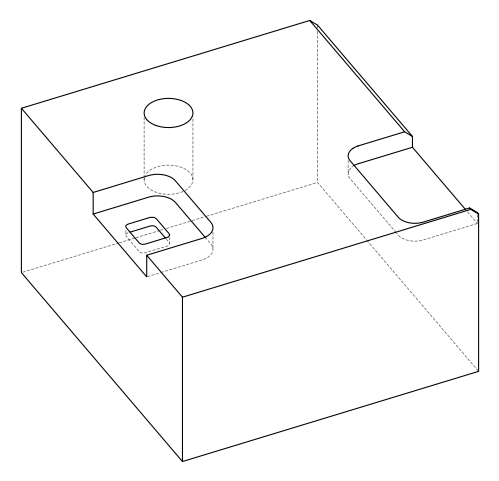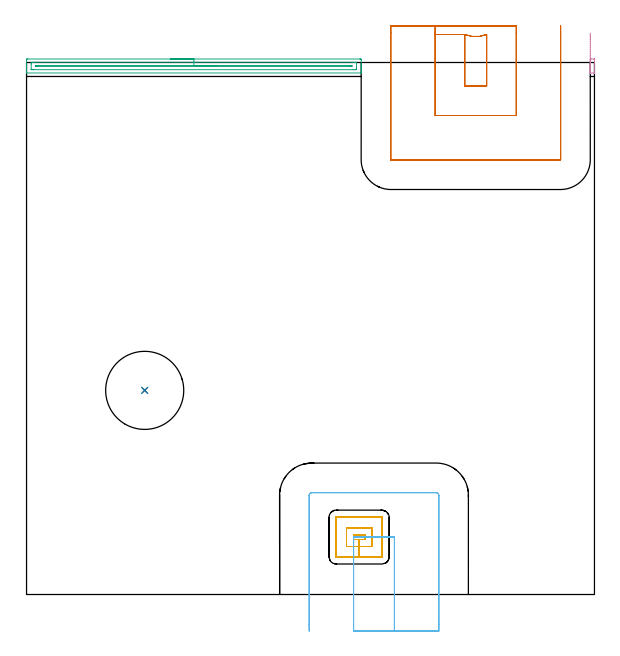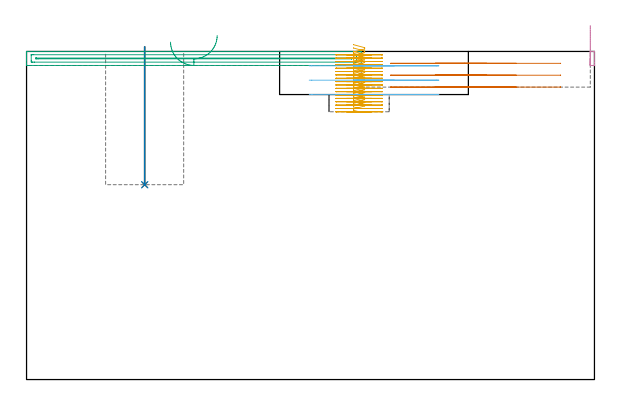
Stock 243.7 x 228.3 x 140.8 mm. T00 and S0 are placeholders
(PLAN: 7 operations, 4 tool changes, 15.6 min)
(1 INDEXABLE_INSERT_DRILL_BLIND_HOLE_FROM_SOLID | STEP1POCKET | NXT0302_014 | 0.24 min | 20663 mm3)
(2 DRILL_TO_ENLARGE_BLIND_HOLE | STEP1POCKET | UGT0301_383 | 0.24 min | 29737 mm3)
(3 AREA_MILL | FG_CHAMFER_SURFACE | UGT0205_001 | 3.6 min | 2657 mm3)
(4 AREA_MILL_1 | FG_CHAMFER_SURFACE_1 | UGT0205_001 | 0.21 min | 101 mm3)
(5 MILL_RECTANGULAR_POCKET | POCKET_RECTANGULAR_STRAIGHT | UGT0201_014 | Follow Part, ap 1.5, ae 75% | 6.07 min | 15230 mm3)
(6 MILL_SLOT | SLOT_PARTIAL_RECTANGULAR | UGT0201_109 | Follow Part, ap 6.35, ae 75% | 2.15 min | 72130 mm3)
(7 MILL_SLOT_1 | SLOT_PARTIAL_RECTANGULAR_1 | UGT0201_109 | Follow Part, ap 6.35, ae 75% | 3.06 min | 80753 mm3)
(TOOL NXT0302_014 | Index. Insert Drill 21.5mm [880-D2150L25-03] | D21.5 PA176 FL65 Z2)
(TOOL UGT0301_383 | Twist Drill Flat Bottom 33.5 mm | D33.5 PA180 FL175 Z2)
(TOOL UGT0205_001 | Chamfer Mill 20 x 3 x 45 deg. | D20 FL50 Z2)
(TOOL UGT0201_014 | End mill 6 mm | D6 FL24 Z4)
(TOOL UGT0201_109 | End Mill 25.4 mm | D25.4 FL25 Z2)
(OP 1 INDEXABLE_INSERT_DRILL_BLIND_HOLE_FROM_SOLID)
G17 G21 G94 G90
T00 M6
G54
G17 G0 G90 X50.7 Y87.6 S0 M3
G43 Z150.8 H1
G94 G81 G98 Z83.6 F250. R142.8
G80
M5
M2
(OP 2 DRILL_TO_ENLARGE_BLIND_HOLE)
G17 G21 G94 G90
T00 M6
G54
G17 G0 G90 X50.7 Y87.6 S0 M3
G43 Z150.8 H0
G94 G81 G98 Z83.6 F250. R142.8
G80
M5
M2
(OP 3 AREA_MILL)
G17 G21 G94 G90
T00 M6
G54
G17 G0 G90 X61.8 Y229.8 S1061 M3
G43 Z150.8 H0
Z144.8
G94 G1 X61.838 Z143.928 F250.
X61.952 Z143.064
X62.141 Z142.212
X62.403 Z141.38
X62.737 Z140.574
X63.14 Z139.8
X63.608 Z139.064
X64.14 Z138.372
X64.729 Z137.729
X65.372 Z137.14
X66.064 Z136.608
X66.8 Z136.14
X67.574 Z135.737
X68.38 Z135.403
X69.212 Z135.141
X70.064 Z134.952
X70.928 Z134.838
X71.8 Z134.8
X143.025 Y229.799 Z134.801
X143.399 Y229.796
X143.59 Y229.791 Z134.804
X143.6 Y229.427 Z135.168
Y227.676 Z136.918
Y227.056 Z137.541
Y226.8 Z137.797
Y226.18 Z138.416
Y225.924 Z138.672
Y225.412 Z139.187
Y224.685 Z139.914
Y224.018 Z140.581
X143.598 Y223.907 Z140.685
X143.59 Y223.802 Z140.789
X143.47 Y223.8 Z140.8
X0.13
X0.01 Y223.802 Z140.789
X0.002 Y223.907 Z140.685
X0. Y224.018 Z140.581
Y224.685 Z139.914
Y225.412 Z139.187
Y225.924 Z138.672
Y226.18 Z138.416
Y226.8 Z137.797
Y227.056 Z137.541
Y227.676 Z136.918
Y229.118 Z135.478
X0.004 Y229.427 Z135.168
X0.01 Y229.791 Z134.804
X0.201 Y229.796 Z134.801
X0.575 Y229.8 Z134.8
X71.8
Y228.386 Z136.214
X140.522
X141.244 Y228.385 Z136.215
X141.415 Y228.383 Z136.217
X141.569 Y228.379 Z136.221
X141.591 Y228.371 Z136.229
X141.595 Y228.353 Z136.247
X141.597 Y228.332 Z136.268
X141.6 Y228.202 Z136.398
X141.599 Y225.924 Z138.676
X141.597 Y225.577 Z139.023
X141.59 Y225.231 Z139.369
X141.244 Y225.22 Z139.38
X141.073 Y225.217 Z139.383
X140.354 Y225.214 Z139.386
X140.185
X3.078
X2.356 Y225.216 Z139.384
X2.185 Y225.217 Z139.383
X2.031 Y225.221 Z139.379
X2.009 Y225.229 Z139.371
X2.005 Y225.247 Z139.353
X2.003 Y225.268 Z139.332
X2. Y225.398 Z139.202
X2.001 Y227.676 Z136.924
X2.003 Y228.023 Z136.577
X2.01 Y228.369 Z136.231
X2.356 Y228.38 Z136.22
X2.527 Y228.383 Z136.217
X3.246 Y228.386 Z136.214
X3.415
X71.8
Y226.972 Z137.628
X139.463 Y226.971 Z137.629
X139.521 Y226.97 Z137.63
X139.567 Y226.967 Z137.633
X139.589 Y226.965 Z137.635
X139.592 Y226.934 Z137.666
X139.595 Y226.8 Z137.8
X139.593 Y226.673 Z137.927
X139.585 Y226.635 Z137.965
X139.55 Y226.633 Z137.967
X139.463 Y226.631 Z137.969
X138.747 Y226.629 Z137.971
X138.573 Y226.628 Z137.972
X4.137 Y226.629 Z137.971
X4.079 Y226.63 Z137.97
X4.033 Y226.633 Z137.967
X4.011 Y226.635 Z137.965
X4.008 Y226.666 Z137.934
X4.005 Y226.8 Z137.8
X4.007 Y226.927 Z137.673
X4.015 Y226.965 Z137.635
X4.05 Y226.967 Z137.633
X4.137 Y226.969 Z137.631
X4.853 Y226.971 Z137.629
X5.027 Y226.972 Z137.628
X71.8
X72.672 Z137.666
X73.536 Z137.78
X74.388 Z137.969
X75.22 Z138.232
X76.026 Z138.565
X76.8 Z138.968
X77.536 Z139.437
X78.228 Z139.968
X78.871 Z140.557
X79.46 Z141.201
X79.992 Z141.893
X80.46 Z142.628
X80.863 Z143.402
X81.197 Z144.208
X81.459 Z145.04
X81.648 Z145.892
X81.762 Z146.757
X81.8 Z147.628
G0 Z150.8
M5
M2
(OP 4 AREA_MILL_1)
G17 G21 G94 G90
T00 M6
G54
G17 G0 G90 X241.9 Y226.799 S1061 M3
G43 Z151.941 H0
G94 G1 Y226.21 Z151.298 F250.
Y225.679 Z150.606
Y225.21 Z149.87
Y224.807 Z149.096
Y224.474 Z148.29
Y224.211 Z147.458
Y224.022 Z146.607
Y223.909 Z145.742
Y223.871 Z144.87
Y223.909 Z143.999
Y224.023 Z143.134
Y224.212 Z142.282
Y224.474 Z141.45
Y224.808 Z140.644
Y225.211 Z139.87
Y225.679 Z139.135
Y226.211 Z138.442
Y226.8 Z137.799
Y228.587 Z136.012
X241.905 Y229.427 Z135.166
X241.909 Y229.79 Z134.804
X241.99 Y229.793 Z134.802
X242.359 Y229.8 Z134.8
X243.241
X243.685 Y229.797 Z134.797
X243.698 Y229.795 Z134.799
X243.699 Z134.8
X243.7 Y229.784 Z134.81
Y229.427 Z135.166
Y228.587 Z136.012
Y223.83 Z140.769
X243.697 Y223.825 Z140.774
X243.695 Y223.821 Z140.778
X243.683 Y223.816 Z140.784
X243.669 Y223.811 Z140.789
X243.644 Y223.806 Z140.794
X243.241 Y223.8 Z140.8
X241.918
X241.91 Y223.805 Z140.794
X241.9 Y223.83 Z140.769
Y226.8 Z137.799
Y227.443 Z137.21
Y228.135 Z136.679
Y228.871 Z136.21
Y229.645 Z135.807
Y230.451 Z135.474
Y231.283 Z135.211
Y232.135 Z135.023
Y233. Z134.909
Y233.871 Z134.871
Y234.743 Z134.909
Y235.608 Z135.023
Y236.459 Z135.212
Y237.291 Z135.474
Y238.097 Z135.808
Y238.871 Z136.211
Y239.607 Z136.68
Y240.299 Z137.211
Y240.942 Z137.8
G0 Z150.8
M5
M2
(OP 5 MILL_RECTANGULAR_POCKET)
G17 G21 G94 G90
T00 M6
G54
G17 G0 G90 X140.3 Y23.966 S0 M3
G43 Z150.8 H0
Z143.8
G94 G1 Y23.6 Z143.702 F250.
X145.1 Z142.416
Y25.7 Z141.853
X140.3 Z140.567
Y23.6 Z140.004
X142.7 Z139.361
X145.1 F500.
Y25.7
X140.3
Y23.6
X142.7
Y20.6
X148.1
Y28.7
X137.3
Y20.6
X142.7
Y16.1
X152.5
X152.555 Y16.105
X152.595 Y16.145
X152.6 Y16.2
Y33.1
X152.595 Y33.155
X152.555 Y33.195
X152.5 Y33.2
X132.9
X132.845 Y33.195
X132.805 Y33.155
X132.8 Y33.1
Y16.2
X132.805 Y16.145
X132.845 Y16.105
X132.9 Y16.1
X142.7
X143.7
G0 X140.3 Y23.966 Z142.361
G1 Y23.6 Z142.263 F250.
X145.1 Z140.977
Y25.7 Z140.414
X140.3 Z139.128
Y23.6 Z138.565
X142.7 Z137.922
X145.1 F500.
Y25.7
X140.3
Y23.6
X142.7
Y20.6
X148.1
Y28.7
X137.3
Y20.6
X142.7
Y16.1
X152.5
X152.555 Y16.105
X152.595 Y16.145
X152.6 Y16.2
Y33.1
X152.595 Y33.155
X152.555 Y33.195
X152.5 Y33.2
X132.9
X132.845 Y33.195
X132.805 Y33.155
X132.8 Y33.1
Y16.2
X132.805 Y16.145
X132.845 Y16.105
X132.9 Y16.1
X142.7
X143.7
G0 X140.3 Y23.966 Z140.922
G1 Y23.6 Z140.824 F250.
X145.1 Z139.538
Y25.7 Z138.975
X140.3 Z137.689
Y23.6 Z137.126
X142.7 Z136.483
X145.1 F500.
Y25.7
X140.3
Y23.6
X142.7
Y20.6
X148.1
Y28.7
X137.3
Y20.6
X142.7
Y16.1
X152.5
X152.555 Y16.105
X152.595 Y16.145
X152.6 Y16.2
Y33.1
X152.595 Y33.155
X152.555 Y33.195
X152.5 Y33.2
X132.9
X132.845 Y33.195
X132.805 Y33.155
X132.8 Y33.1
Y16.2
X132.805 Y16.145
X132.845 Y16.105
X132.9 Y16.1
X142.7
X143.7
G0 X140.3 Y23.966 Z139.483
G1 Y23.6 Z139.385 F250.
X145.1 Z138.099
Y25.7 Z137.536
X140.3 Z136.25
Y23.6 Z135.687
X142.7 Z135.044
X145.1 F500.
Y25.7
X140.3
Y23.6
X142.7
Y20.6
X148.1
Y28.7
X137.3
Y20.6
X142.7
Y16.1
X152.5
X152.555 Y16.105
X152.595 Y16.145
X152.6 Y16.2
Y33.1
X152.595 Y33.155
X152.555 Y33.195
X152.5 Y33.2
X132.9
X132.845 Y33.195
X132.805 Y33.155
X132.8 Y33.1
Y16.2
X132.805 Y16.145
X132.845 Y16.105
X132.9 Y16.1
X142.7
X143.7
G0 X140.3 Y23.966 Z138.044
G1 Y23.6 Z137.946 F250.
X145.1 Z136.66
Y25.7 Z136.097
X140.3 Z134.811
Y23.6 Z134.249
X142.7 Z133.605
X145.1 F500.
Y25.7
X140.3
Y23.6
X142.7
Y20.6
X148.1
Y28.7
X137.3
Y20.6
X142.7
Y16.1
X152.5
X152.555 Y16.105
X152.595 Y16.145
X152.6 Y16.2
Y33.1
X152.595 Y33.155
X152.555 Y33.195
X152.5 Y33.2
X132.9
X132.845 Y33.195
X132.805 Y33.155
X132.8 Y33.1
Y16.2
X132.805 Y16.145
X132.845 Y16.105
X132.9 Y16.1
X142.7
X143.7
G0 X140.3 Y23.966 Z136.605
G1 Y23.6 Z136.507 F250.
X145.1 Z135.221
Y25.7 Z134.659
X140.3 Z133.372
Y23.6 Z132.81
X142.7 Z132.167
X145.1 F500.
Y25.7
X140.3
Y23.6
X142.7
Y20.6
X148.1
Y28.7
X137.3
Y20.6
X142.7
Y16.1
X152.5
X152.555 Y16.105
X152.595 Y16.145
X152.6 Y16.2
Y33.1
X152.595 Y33.155
X152.555 Y33.195
X152.5 Y33.2
X132.9
X132.845 Y33.195
X132.805 Y33.155
X132.8 Y33.1
Y16.2
X132.805 Y16.145
X132.845 Y16.105
X132.9 Y16.1
X142.7
X143.7
G0 X140.3 Y23.966 Z135.167
G1 Y23.6 Z135.068 F250.
X145.1 Z133.782
Y25.7 Z133.22
X140.3 Z131.933
Y23.6 Z131.371
X142.7 Z130.728
X145.1 F500.
Y25.7
X140.3
Y23.6
X142.7
Y20.6
X148.1
Y28.7
X137.3
Y20.6
X142.7
Y16.1
X152.5
X152.555 Y16.105
X152.595 Y16.145
X152.6 Y16.2
Y33.1
X152.595 Y33.155
X152.555 Y33.195
X152.5 Y33.2
X132.9
X132.845 Y33.195
X132.805 Y33.155
X132.8 Y33.1
Y16.2
X132.805 Y16.145
X132.845 Y16.105
X132.9 Y16.1
X142.7
X143.7
G0 X140.3 Y23.966 Z133.728
G1 Y23.6 Z133.63 F250.
X145.1 Z132.343
Y25.7 Z131.781
X140.3 Z130.495
Y23.6 Z129.932
X142.7 Z129.289
X145.1 F500.
Y25.7
X140.3
Y23.6
X142.7
Y20.6
X148.1
Y28.7
X137.3
Y20.6
X142.7
Y16.1
X152.5
X152.555 Y16.105
X152.595 Y16.145
X152.6 Y16.2
Y33.1
X152.595 Y33.155
X152.555 Y33.195
X152.5 Y33.2
X132.9
X132.845 Y33.195
X132.805 Y33.155
X132.8 Y33.1
Y16.2
X132.805 Y16.145
X132.845 Y16.105
X132.9 Y16.1
X142.7
X143.7
G0 X140.3 Y23.966 Z132.289
G1 Y23.6 Z132.191 F250.
X145.1 Z130.905
Y25.7 Z130.342
X140.3 Z129.056
Y23.6 Z128.493
X142.7 Z127.85
X145.1 F500.
Y25.7
X140.3
Y23.6
X142.7
Y20.6
X148.1
Y28.7
X137.3
Y20.6
X142.7
Y16.1
X152.5
X152.555 Y16.105
X152.595 Y16.145
X152.6 Y16.2
Y33.1
X152.595 Y33.155
X152.555 Y33.195
X152.5 Y33.2
X132.9
X132.845 Y33.195
X132.805 Y33.155
X132.8 Y33.1
Y16.2
X132.805 Y16.145
X132.845 Y16.105
X132.9 Y16.1
X142.7
X143.7
G0 X140.3 Y23.966 Z130.85
G1 Y23.6 Z130.752 F250.
X145.1 Z129.466
Y25.7 Z128.903
X140.3 Z127.617
Y23.6 Z127.054
X142.7 Z126.411
X145.1 F500.
Y25.7
X140.3
Y23.6
X142.7
Y20.6
X148.1
Y28.7
X137.3
Y20.6
X142.7
Y16.1
X152.5
X152.555 Y16.105
X152.595 Y16.145
X152.6 Y16.2
Y33.1
X152.595 Y33.155
X152.555 Y33.195
X152.5 Y33.2
X132.9
X132.845 Y33.195
X132.805 Y33.155
X132.8 Y33.1
Y16.2
X132.805 Y16.145
X132.845 Y16.105
X132.9 Y16.1
X142.7
X143.7
G0 X140.3 Y23.966 Z129.411
G1 Y23.6 Z129.313 F250.
X145.1 Z128.027
Y25.7 Z127.464
X140.3 Z126.178
Y23.6 Z125.615
X142.7 Z124.972
X145.1 F500.
Y25.7
X140.3
Y23.6
X142.7
Y20.6
X148.1
Y28.7
X137.3
Y20.6
X142.7
Y16.1
X152.5
X152.555 Y16.105
X152.595 Y16.145
X152.6 Y16.2
Y33.1
X152.595 Y33.155
X152.555 Y33.195
X152.5 Y33.2
X132.9
X132.845 Y33.195
X132.805 Y33.155
X132.8 Y33.1
Y16.2
X132.805 Y16.145
X132.845 Y16.105
X132.9 Y16.1
X142.7
X143.7
G0 X140.3 Y23.966 Z127.972
G1 Y23.6 Z127.874 F250.
X145.1 Z126.588
Y25.7 Z126.025
X140.3 Z124.739
Y23.6 Z124.176
X142.7 Z123.533
X145.1 F500.
Y25.7
X140.3
Y23.6
X142.7
Y20.6
X148.1
Y28.7
X137.3
Y20.6
X142.7
Y16.1
X152.5
X152.555 Y16.105
X152.595 Y16.145
X152.6 Y16.2
Y33.1
X152.595 Y33.155
X152.555 Y33.195
X152.5 Y33.2
X132.9
X132.845 Y33.195
X132.805 Y33.155
X132.8 Y33.1
Y16.2
X132.805 Y16.145
X132.845 Y16.105
X132.9 Y16.1
X142.7
X143.7
G0 X140.3 Y23.966 Z126.533
G1 Y23.6 Z126.435 F250.
X145.1 Z125.149
Y25.7 Z124.586
X140.3 Z123.3
Y23.6 Z122.737
X142.7 Z122.094
X145.1 F500.
Y25.7
X140.3
Y23.6
X142.7
Y20.6
X148.1
Y28.7
X137.3
Y20.6
X142.7
Y16.1
X152.5
X152.555 Y16.105
X152.595 Y16.145
X152.6 Y16.2
Y33.1
X152.595 Y33.155
X152.555 Y33.195
X152.5 Y33.2
X132.9
X132.845 Y33.195
X132.805 Y33.155
X132.8 Y33.1
Y16.2
X132.805 Y16.145
X132.845 Y16.105
X132.9 Y16.1
X142.7
X143.7
G0 X140.3 Y23.966 Z125.094
G1 Y23.6 Z124.996 F250.
X145.1 Z123.71
Y25.7 Z123.147
X140.3 Z121.861
Y23.6 Z121.299
X142.7 Z120.656
X145.1 F500.
Y25.7
X140.3
Y23.6
X142.7
Y20.6
X148.1
Y28.7
X137.3
Y20.6
X142.7
Y16.1
X152.5
X152.555 Y16.105
X152.595 Y16.145
X152.6 Y16.2
Y33.1
X152.595 Y33.155
X152.555 Y33.195
X152.5 Y33.2
X132.9
X132.845 Y33.195
X132.805 Y33.155
X132.8 Y33.1
Y16.2
X132.805 Y16.145
X132.845 Y16.105
X132.9 Y16.1
X142.7
X143.7
G0 X140.3 Y23.966 Z123.656
G1 Y23.6 Z123.557 F250.
X145.1 Z122.271
Y25.7 Z121.709
X140.3 Z120.422
Y23.6 Z119.86
X142.7 Z119.217
X145.1 F500.
Y25.7
X140.3
Y23.6
X142.7
Y20.6
X148.1
Y28.7
X137.3
Y20.6
X142.7
Y16.1
X152.5
X152.555 Y16.105
X152.595 Y16.145
X152.6 Y16.2
Y33.1
X152.595 Y33.155
X152.555 Y33.195
X152.5 Y33.2
X132.9
X132.845 Y33.195
X132.805 Y33.155
X132.8 Y33.1
Y16.2
X132.805 Y16.145
X132.845 Y16.105
X132.9 Y16.1
X142.7
X143.7
G0 X140.3 Y23.966 Z122.217
G1 Y23.6 Z122.119 F250.
X145.1 Z120.832
Y25.7 Z120.27
X140.3 Z118.984
Y23.6 Z118.421
X142.7 Z117.778
X145.1 F500.
Y25.7
X140.3
Y23.6
X142.7
Y20.6
X148.1
Y28.7
X137.3
Y20.6
X142.7
Y16.1
X152.5
X152.555 Y16.105
X152.595 Y16.145
X152.6 Y16.2
Y33.1
X152.595 Y33.155
X152.555 Y33.195
X152.5 Y33.2
X132.9
X132.845 Y33.195
X132.805 Y33.155
X132.8 Y33.1
Y16.2
X132.805 Y16.145
X132.845 Y16.105
X132.9 Y16.1
X142.7
X143.7
G0 X140.3 Y23.966 Z120.778
G1 Y23.6 Z120.68 F250.
X145.1 Z119.394
Y25.7 Z118.831
X140.3 Z117.545
Y23.6 Z116.982
X142.7 Z116.339
X145.1 F500.
Y25.7
X140.3
Y23.6
X142.7
Y20.6
X148.1
Y28.7
X137.3
Y20.6
X142.7
Y16.1
X152.5
X152.555 Y16.105
X152.595 Y16.145
X152.6 Y16.2
Y33.1
X152.595 Y33.155
X152.555 Y33.195
X152.5 Y33.2
X132.9
X132.845 Y33.195
X132.805 Y33.155
X132.8 Y33.1
Y16.2
X132.805 Y16.145
X132.845 Y16.105
X132.9 Y16.1
X142.7
X143.7
G0 X140.3 Y23.966 Z119.339
G1 Y23.6 Z119.241 F250.
X145.1 Z117.955
Y25.7 Z117.392
X140.3 Z116.106
Y23.6 Z115.543
X142.7 Z114.9
X145.1 F500.
Y25.7
X140.3
Y23.6
X142.7
Y20.6
X148.1
Y28.7
X137.3
Y20.6
X142.7
Y16.1
X152.5
X152.555 Y16.105
X152.595 Y16.145
X152.6 Y16.2
Y33.1
X152.595 Y33.155
X152.555 Y33.195
X152.5 Y33.2
X132.9
X132.845 Y33.195
X132.805 Y33.155
X132.8 Y33.1
Y16.2
X132.805 Y16.145
X132.845 Y16.105
X132.9 Y16.1
X142.7
X143.7
G0 Z150.8
M5
M2
(OP 6 MILL_SLOT)
G17 G21 G94 G90
T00 M6
G54
G17 G0 G90 X157.85 Y-15.7 S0 M3
G43 Z150.8 H0
Z134.633
G94 G1 Y-12.7 F250.
Y24.65 F500.
X140.35
Y-12.7
Y-15.7 F250.
X176.9
Y-12.7
Y42.6 F500.
G3 X175.8 Y43.7 R1.1
G1 X122.4
G3 X121.3 Y42.6 R1.1
G1 Y-12.7
Y-15.7 F250.
G0 X157.85 Z128.467
G1 Y-12.7
Y24.65 F500.
X140.35
Y-12.7
Y-15.7 F250.
X176.9
Y-12.7
Y42.6 F500.
G3 X175.8 Y43.7 R1.1
G1 X122.4
G3 X121.3 Y42.6 R1.1
G1 Y-12.7
Y-15.7 F250.
G0 X157.85 Z122.3
G1 Y-12.7
Y24.65 F500.
X140.35
Y-12.7
Y-15.7 F250.
X176.9
Y-12.7
Y42.6 F500.
G3 X175.8 Y43.7 R1.1
G1 X122.4
G3 X121.3 Y42.6 R1.1
G1 Y-12.7
Y-15.7 F250.
G0 Z150.8
M5
M2
(OP 7 MILL_SLOT_1)
G17 G21 G94 G90
T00 M6
G54
G17 G0 G90 X175.35 Y244. S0 M3
G43 Z150.8 H0
Z135.7
G94 G1 Y241. F250.
Y240.293 F500.
X188.05
G3 X197.45 Y240.293 R12.7
G1 Y218.25
X188.05
Y240.293
X175.35
Y205.55
X210.15
Y241.
Y244. F250.
X156.3
Y241.
Y186.6 F500.
X156.305 Y186.545
X156.345 Y186.505
X156.4 Y186.5
X229.1
X229.155 Y186.505
X229.195 Y186.545
X229.2 Y186.6
Y241.
Y244. F250.
G0 X175.35 Z130.6
G1 Y241.
Y240.293 F500.
X188.05
G3 X197.45 Y240.293 R12.7
G1 Y218.25
X188.05
Y240.293
X175.35
Y205.55
X210.15
Y241.
Y244. F250.
X156.3
Y241.
Y186.6 F500.
X156.305 Y186.545
X156.345 Y186.505
X156.4 Y186.5
X229.1
X229.155 Y186.505
X229.195 Y186.545
X229.2 Y186.6
Y241.
Y244. F250.
G0 X175.35 Z125.5
G1 Y241.
Y240.293 F500.
X188.05
G3 X197.45 Y240.293 R12.7
G1 Y218.25
X188.05
Y240.293
X175.35
Y205.55
X210.15
Y241.
Y244. F250.
X156.3
Y241.
Y186.6 F500.
X156.305 Y186.545
X156.345 Y186.505
X156.4 Y186.5
X229.1
X229.155 Y186.505
X229.195 Y186.545
X229.2 Y186.6
Y241.
Y244. F250.
G0 Z150.8
M5
M2
